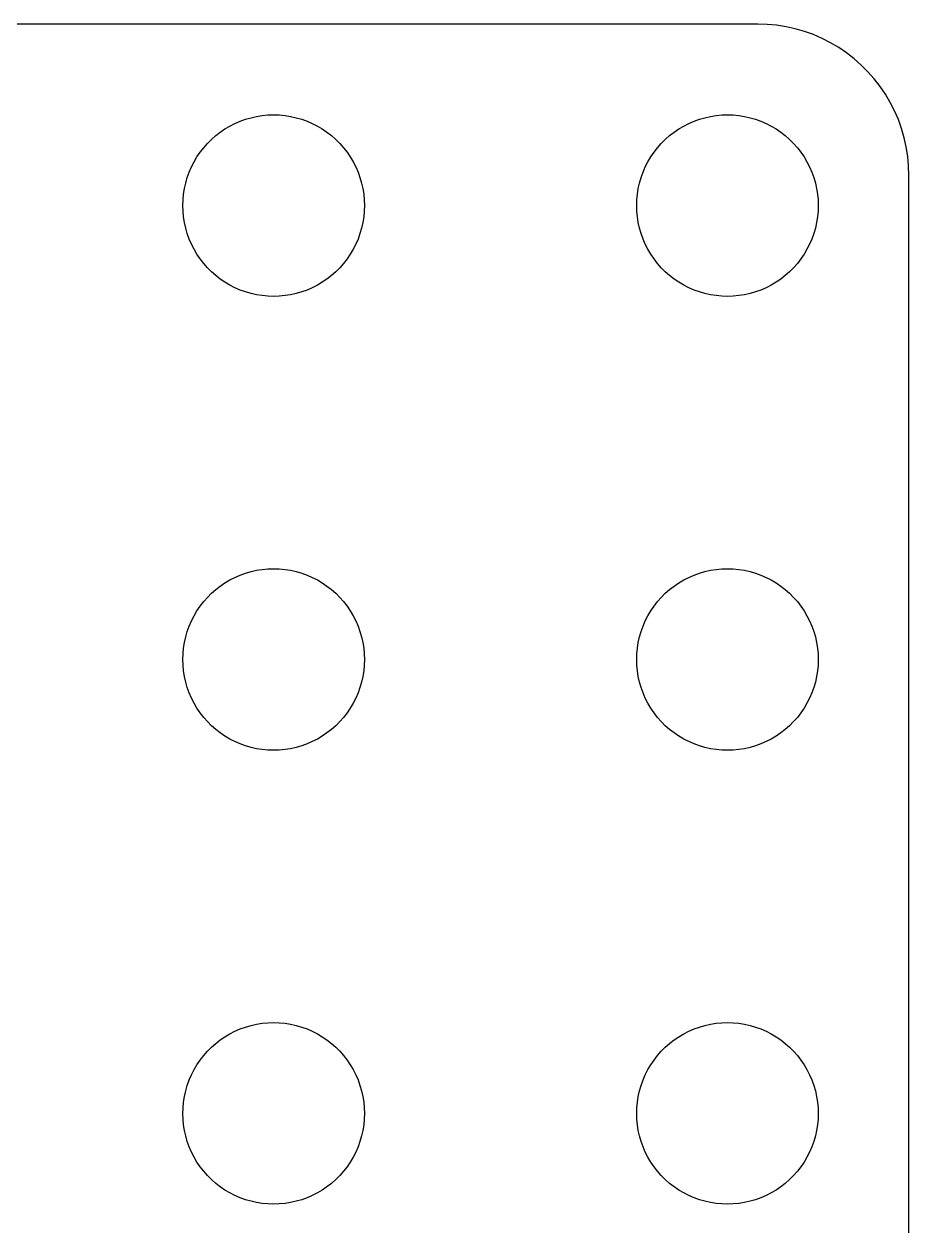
# Model space of a CAD drawing. Header units: metres. Extents: x -58 to 58, y -36 to 36.
# Drawn here: x 29.25 to 58.5, y -3.72 to 36 of the extents above; entities that cross this region are included whole.
import ezdxf

# ---------------------------------------------------------------- set-up
doc = ezdxf.new("R2010")
doc.units = ezdxf.units.M

msp = doc.modelspace()

# ---------------------------------------------------------------- linework, layer by layer
for p, q in [((53.5, 36), (-53.5, 36)), ((53.8139, 35.9901), (53.5, 36)), ((54.1267, 35.9606), (53.8139, 35.9901)), ((54.4369, 35.9114), (54.1267, 35.9606)), ((54.7435, 35.8429), (54.4369, 35.9114)), ((55.0451, 35.7553), (54.7435, 35.8429)), ((55.3406, 35.6489), (55.0451, 35.7553)), ((55.6289, 35.5241), (55.3406, 35.6489)), ((55.9088, 35.3815), (55.6289, 35.5241)), ((56.1791, 35.2216), (55.9088, 35.3815)), ((56.4389, 35.0451), (56.1791, 35.2216)), ((56.6871, 34.8526), (56.4389, 35.0451)), ((56.9227, 34.6448), (56.6871, 34.8526)), ((57.1448, 34.4227), (56.9227, 34.6448)), ((57.3526, 34.1871), (57.1448, 34.4227)), ((57.5451, 33.9389), (57.3526, 34.1871)), ((57.7216, 33.6791), (57.5451, 33.9389)), ((57.8815, 33.4088), (57.7216, 33.6791)), ((58.0241, 33.1289), (57.8815, 33.4088)), ((36.9379, 32.9469), (37.124, 32.9763)), ((37.124, 32.9763), (37.3116, 32.9941)), ((37.3116, 32.9941), (37.5, 33)), ((37.5, 33), (37.6884, 32.9941)), ((37.6884, 32.9941), (37.876, 32.9763)), ((37.876, 32.9763), (38.0621, 32.9469)), ((51.9379, 32.9469), (52.124, 32.9763)), ((52.124, 32.9763), (52.3116, 32.9941)), ((52.3116, 32.9941), (52.5, 33)), ((52.5, 33), (52.6884, 32.9941)), ((52.6884, 32.9941), (52.876, 32.9763)), ((52.876, 32.9763), (53.0621, 32.9469)), ((58.1489, 32.8406), (58.0241, 33.1289)), ((35.8925, 32.533), (36.0547, 32.6289)), ((36.0547, 32.6289), (36.2227, 32.7145)), ((36.2227, 32.7145), (36.3956, 32.7893)), ((36.3956, 32.7893), (36.5729, 32.8532)), ((36.5729, 32.8532), (36.7539, 32.9057)), ((36.7539, 32.9057), (36.9379, 32.9469)), ((38.0621, 32.9469), (38.2461, 32.9057)), ((38.2461, 32.9057), (38.427, 32.8532)), ((38.427, 32.8532), (38.6044, 32.7893)), ((38.6044, 32.7893), (38.7773, 32.7145)), ((38.7773, 32.7145), (38.9453, 32.6289)), ((38.9453, 32.6289), (39.1075, 32.533)), ((50.8925, 32.533), (51.0547, 32.6289)), ((51.0547, 32.6289), (51.2227, 32.7145)), ((51.2227, 32.7145), (51.3956, 32.7893)), ((51.3956, 32.7893), (51.5729, 32.8532)), ((51.5729, 32.8532), (51.7539, 32.9057)), ((51.7539, 32.9057), (51.9379, 32.9469)), ((53.0621, 32.9469), (53.2461, 32.9057)), ((53.2461, 32.9057), (53.427, 32.8532)), ((53.427, 32.8532), (53.6044, 32.7893)), ((53.6044, 32.7893), (53.7773, 32.7145)), ((53.7773, 32.7145), (53.9453, 32.6289)), ((53.9453, 32.6289), (54.1075, 32.533)), ((58.2553, 32.5451), (58.1489, 32.8406)), ((35.3131, 32.0536), (35.4464, 32.1869)), ((35.4464, 32.1869), (35.5877, 32.3115)), ((35.5877, 32.3115), (35.7366, 32.427)), ((35.7366, 32.427), (35.8925, 32.533)), ((39.1075, 32.533), (39.2634, 32.427)), ((39.2634, 32.427), (39.4123, 32.3115)), ((39.4123, 32.3115), (39.5536, 32.1869)), ((39.5536, 32.1869), (39.6869, 32.0536)), ((50.3131, 32.0536), (50.4464, 32.1869)), ((50.4464, 32.1869), (50.5877, 32.3115)), ((50.5877, 32.3115), (50.7366, 32.427)), ((50.7366, 32.427), (50.8925, 32.533)), ((54.1075, 32.533), (54.2634, 32.427)), ((54.2634, 32.427), (54.4123, 32.3115)), ((54.4123, 32.3115), (54.5536, 32.1869)), ((54.5536, 32.1869), (54.6869, 32.0536)), ((58.3429, 32.2435), (58.2553, 32.5451)), ((58.4114, 31.9369), (58.3429, 32.2435)), ((35.0729, 31.7634), (35.1885, 31.9123)), ((35.1885, 31.9123), (35.3131, 32.0536)), ((39.6869, 32.0536), (39.8115, 31.9123)), ((39.8115, 31.9123), (39.927, 31.7634)), ((50.0729, 31.7634), (50.1885, 31.9123)), ((50.1885, 31.9123), (50.3131, 32.0536)), ((54.6869, 32.0536), (54.8115, 31.9123)), ((54.8115, 31.9123), (54.927, 31.7634)), ((58.4606, 31.6267), (58.4114, 31.9369)), ((34.7855, 31.2773), (34.8711, 31.4453)), ((34.8711, 31.4453), (34.967, 31.6075)), ((34.967, 31.6075), (35.0729, 31.7634)), ((39.927, 31.7634), (40.033, 31.6075)), ((40.033, 31.6075), (40.1289, 31.4453)), ((40.1289, 31.4453), (40.2145, 31.2773)), ((49.7855, 31.2773), (49.8711, 31.4453)), ((49.8711, 31.4453), (49.967, 31.6075)), ((49.967, 31.6075), (50.0729, 31.7634)), ((54.927, 31.7634), (55.033, 31.6075)), ((55.033, 31.6075), (55.1289, 31.4453)), ((55.1289, 31.4453), (55.2145, 31.2773)), ((58.4901, 31.3139), (58.4606, 31.6267)), ((34.6468, 30.927), (34.7107, 31.1044)), ((34.7107, 31.1044), (34.7855, 31.2773)), ((40.2145, 31.2773), (40.2893, 31.1044)), ((40.2893, 31.1044), (40.3532, 30.927)), ((49.6468, 30.927), (49.7107, 31.1044)), ((49.7107, 31.1044), (49.7855, 31.2773)), ((55.2145, 31.2773), (55.2893, 31.1044)), ((55.2893, 31.1044), (55.3532, 30.927)), ((58.5, 31), (58.4901, 31.3139)), ((58.5, -31), (58.5, 31)), ((34.5531, 30.5621), (34.5942, 30.7461)), ((34.5942, 30.7461), (34.6468, 30.927)), ((40.3532, 30.927), (40.4057, 30.7461)), ((40.4057, 30.7461), (40.4469, 30.5621)), ((49.5531, 30.5621), (49.5942, 30.7461)), ((49.5942, 30.7461), (49.6468, 30.927)), ((55.3532, 30.927), (55.4057, 30.7461)), ((55.4057, 30.7461), (55.4469, 30.5621)), ((34.5, 30), (34.5059, 30.1884)), ((34.5059, 30.1884), (34.5237, 30.376)), ((34.5237, 30.376), (34.5531, 30.5621)), ((40.4469, 30.5621), (40.4763, 30.376)), ((40.4763, 30.376), (40.4941, 30.1884)), ((40.4941, 30.1884), (40.5, 30)), ((49.5, 30), (49.5059, 30.1884)), ((49.5059, 30.1884), (49.5237, 30.376)), ((49.5237, 30.376), (49.5531, 30.5621)), ((55.4469, 30.5621), (55.4763, 30.376)), ((55.4763, 30.376), (55.4941, 30.1884)), ((55.4941, 30.1884), (55.5, 30)), ((34.5059, 29.8116), (34.5, 30)), ((34.5237, 29.624), (34.5059, 29.8116)), ((40.4941, 29.8116), (40.4763, 29.624)), ((40.5, 30), (40.4941, 29.8116)), ((49.5059, 29.8116), (49.5, 30)), ((49.5237, 29.624), (49.5059, 29.8116)), ((55.4941, 29.8116), (55.4763, 29.624)), ((55.5, 30), (55.4941, 29.8116)), ((34.5531, 29.4379), (34.5237, 29.624)), ((34.5942, 29.2539), (34.5531, 29.4379)), ((40.4469, 29.4379), (40.4057, 29.2539)), ((40.4763, 29.624), (40.4469, 29.4379)), ((49.5531, 29.4379), (49.5237, 29.624)), ((49.5942, 29.2539), (49.5531, 29.4379)), ((55.4469, 29.4379), (55.4057, 29.2539)), ((55.4763, 29.624), (55.4469, 29.4379)), ((34.6468, 29.0729), (34.5942, 29.2539)), ((34.7107, 28.8956), (34.6468, 29.0729)), ((40.3532, 29.0729), (40.2893, 28.8956)), ((40.4057, 29.2539), (40.3532, 29.0729)), ((49.6468, 29.0729), (49.5942, 29.2539)), ((49.7107, 28.8956), (49.6468, 29.0729)), ((55.3532, 29.0729), (55.2893, 28.8956)), ((55.4057, 29.2539), (55.3532, 29.0729)), ((34.7855, 28.7227), (34.7107, 28.8956)), ((34.8711, 28.5547), (34.7855, 28.7227)), ((40.2145, 28.7227), (40.1289, 28.5547)), ((40.2893, 28.8956), (40.2145, 28.7227)), ((49.7855, 28.7227), (49.7107, 28.8956)), ((49.8711, 28.5547), (49.7855, 28.7227)), ((55.2145, 28.7227), (55.1289, 28.5547)), ((55.2893, 28.8956), (55.2145, 28.7227)), ((34.967, 28.3925), (34.8711, 28.5547)), ((35.0729, 28.2366), (34.967, 28.3925)), ((35.1885, 28.0877), (35.0729, 28.2366)), ((39.927, 28.2366), (39.8115, 28.0877)), ((40.033, 28.3925), (39.927, 28.2366)), ((40.1289, 28.5547), (40.033, 28.3925)), ((49.967, 28.3925), (49.8711, 28.5547)), ((50.0729, 28.2366), (49.967, 28.3925)), ((50.1885, 28.0877), (50.0729, 28.2366)), ((54.927, 28.2366), (54.8115, 28.0877)), ((55.033, 28.3925), (54.927, 28.2366)), ((55.1289, 28.5547), (55.033, 28.3925)), ((35.3131, 27.9464), (35.1885, 28.0877)), ((35.4464, 27.8131), (35.3131, 27.9464)), ((35.5877, 27.6884), (35.4464, 27.8131)), ((39.5536, 27.8131), (39.4123, 27.6884)), ((39.6869, 27.9464), (39.5536, 27.8131)), ((39.8115, 28.0877), (39.6869, 27.9464)), ((50.3131, 27.9464), (50.1885, 28.0877)), ((50.4464, 27.8131), (50.3131, 27.9464)), ((50.5877, 27.6884), (50.4464, 27.8131)), ((54.5536, 27.8131), (54.4123, 27.6884)), ((54.6869, 27.9464), (54.5536, 27.8131)), ((54.8115, 28.0877), (54.6869, 27.9464)), ((35.7366, 27.5729), (35.5877, 27.6884)), ((35.8925, 27.467), (35.7366, 27.5729)), ((36.0547, 27.3711), (35.8925, 27.467)), ((39.1075, 27.467), (38.9453, 27.3711)), ((39.2634, 27.5729), (39.1075, 27.467)), ((39.4123, 27.6884), (39.2634, 27.5729)), ((50.7366, 27.5729), (50.5877, 27.6884)), ((50.8925, 27.467), (50.7366, 27.5729)), ((51.0547, 27.3711), (50.8925, 27.467)), ((54.1075, 27.467), (53.9453, 27.3711)), ((54.2634, 27.5729), (54.1075, 27.467)), ((54.4123, 27.6884), (54.2634, 27.5729)), ((36.2227, 27.2855), (36.0547, 27.3711)), ((36.3956, 27.2107), (36.2227, 27.2855)), ((36.5729, 27.1468), (36.3956, 27.2107)), ((36.7539, 27.0942), (36.5729, 27.1468)), ((36.9379, 27.0531), (36.7539, 27.0942)), ((37.124, 27.0237), (36.9379, 27.0531)), ((37.3116, 27.0059), (37.124, 27.0237)), ((37.876, 27.0237), (37.6884, 27.0059)), ((38.0621, 27.0531), (37.876, 27.0237)), ((38.2461, 27.0942), (38.0621, 27.0531)), ((38.427, 27.1468), (38.2461, 27.0942)), ((38.6044, 27.2107), (38.427, 27.1468)), ((38.7773, 27.2855), (38.6044, 27.2107)), ((38.9453, 27.3711), (38.7773, 27.2855)), ((51.2227, 27.2855), (51.0547, 27.3711)), ((51.3956, 27.2107), (51.2227, 27.2855)), ((51.5729, 27.1468), (51.3956, 27.2107)), ((51.7539, 27.0942), (51.5729, 27.1468)), ((51.9379, 27.0531), (51.7539, 27.0942)), ((52.124, 27.0237), (51.9379, 27.0531)), ((52.3116, 27.0059), (52.124, 27.0237)), ((52.876, 27.0237), (52.6884, 27.0059)), ((53.0621, 27.0531), (52.876, 27.0237)), ((53.2461, 27.0942), (53.0621, 27.0531)), ((53.427, 27.1468), (53.2461, 27.0942)), ((53.6044, 27.2107), (53.427, 27.1468)), ((53.7773, 27.2855), (53.6044, 27.2107)), ((53.9453, 27.3711), (53.7773, 27.2855)), ((37.5, 27), (37.3116, 27.0059)), ((37.6884, 27.0059), (37.5, 27)), ((52.5, 27), (52.3116, 27.0059)), ((52.6884, 27.0059), (52.5, 27)), ((36.5729, 17.8532), (36.7539, 17.9057)), ((36.7539, 17.9057), (36.9379, 17.9469)), ((36.9379, 17.9469), (37.124, 17.9763)), ((37.124, 17.9763), (37.3116, 17.9941)), ((37.3116, 17.9941), (37.5, 18)), ((37.5, 18), (37.6884, 17.9941)), ((37.6884, 17.9941), (37.876, 17.9763)), ((37.876, 17.9763), (38.0621, 17.9469)), ((38.0621, 17.9469), (38.2461, 17.9057)), ((38.2461, 17.9057), (38.427, 17.8532)), ((51.5729, 17.8532), (51.7539, 17.9057)), ((51.7539, 17.9057), (51.9379, 17.9469)), ((51.9379, 17.9469), (52.124, 17.9763)), ((52.124, 17.9763), (52.3116, 17.9941)), ((52.3116, 17.9941), (52.5, 18)), ((52.5, 18), (52.6884, 17.9941)), ((52.6884, 17.9941), (52.876, 17.9763)), ((52.876, 17.9763), (53.0621, 17.9469)), ((53.0621, 17.9469), (53.2461, 17.9057)), ((53.2461, 17.9057), (53.427, 17.8532)), ((35.7366, 17.427), (35.8925, 17.533)), ((35.8925, 17.533), (36.0547, 17.6289)), ((36.0547, 17.6289), (36.2227, 17.7145)), ((36.2227, 17.7145), (36.3956, 17.7893)), ((36.3956, 17.7893), (36.5729, 17.8532)), ((38.427, 17.8532), (38.6044, 17.7893)), ((38.6044, 17.7893), (38.7773, 17.7145)), ((38.7773, 17.7145), (38.9453, 17.6289)), ((38.9453, 17.6289), (39.1075, 17.533)), ((39.1075, 17.533), (39.2634, 17.427)), ((50.7366, 17.427), (50.8925, 17.533)), ((50.8925, 17.533), (51.0547, 17.6289)), ((51.0547, 17.6289), (51.2227, 17.7145)), ((51.2227, 17.7145), (51.3956, 17.7893)), ((51.3956, 17.7893), (51.5729, 17.8532)), ((53.427, 17.8532), (53.6044, 17.7893)), ((53.6044, 17.7893), (53.7773, 17.7145)), ((53.7773, 17.7145), (53.9453, 17.6289)), ((53.9453, 17.6289), (54.1075, 17.533)), ((54.1075, 17.533), (54.2634, 17.427)), ((35.3131, 17.0536), (35.4464, 17.1869)), ((35.4464, 17.1869), (35.5877, 17.3115)), ((35.5877, 17.3115), (35.7366, 17.427)), ((39.2634, 17.427), (39.4123, 17.3115)), ((39.4123, 17.3115), (39.5536, 17.1869)), ((39.5536, 17.1869), (39.6869, 17.0536)), ((50.3131, 17.0536), (50.4464, 17.1869)), ((50.4464, 17.1869), (50.5877, 17.3115)), ((50.5877, 17.3115), (50.7366, 17.427)), ((54.2634, 17.427), (54.4123, 17.3115)), ((54.4123, 17.3115), (54.5536, 17.1869)), ((54.5536, 17.1869), (54.6869, 17.0536)), ((34.967, 16.6075), (35.0729, 16.7634)), ((35.0729, 16.7634), (35.1885, 16.9123)), ((35.1885, 16.9123), (35.3131, 17.0536)), ((39.6869, 17.0536), (39.8115, 16.9123)), ((39.8115, 16.9123), (39.927, 16.7634)), ((39.927, 16.7634), (40.033, 16.6075)), ((49.967, 16.6075), (50.0729, 16.7634)), ((50.0729, 16.7634), (50.1885, 16.9123)), ((50.1885, 16.9123), (50.3131, 17.0536)), ((54.6869, 17.0536), (54.8115, 16.9123)), ((54.8115, 16.9123), (54.927, 16.7634)), ((54.927, 16.7634), (55.033, 16.6075)), ((34.7855, 16.2773), (34.8711, 16.4453)), ((34.8711, 16.4453), (34.967, 16.6075)), ((40.033, 16.6075), (40.1289, 16.4453)), ((40.1289, 16.4453), (40.2145, 16.2773)), ((49.7855, 16.2773), (49.8711, 16.4453)), ((49.8711, 16.4453), (49.967, 16.6075)), ((55.033, 16.6075), (55.1289, 16.4453)), ((55.1289, 16.4453), (55.2145, 16.2773)), ((34.5942, 15.7461), (34.6468, 15.927)), ((34.6468, 15.927), (34.7107, 16.1044)), ((34.7107, 16.1044), (34.7855, 16.2773)), ((40.2145, 16.2773), (40.2893, 16.1044)), ((40.2893, 16.1044), (40.3532, 15.927)), ((40.3532, 15.927), (40.4057, 15.7461)), ((49.5942, 15.7461), (49.6468, 15.927)), ((49.6468, 15.927), (49.7107, 16.1044)), ((49.7107, 16.1044), (49.7855, 16.2773)), ((55.2145, 16.2773), (55.2893, 16.1044)), ((55.2893, 16.1044), (55.3532, 15.927)), ((55.3532, 15.927), (55.4057, 15.7461)), ((34.5237, 15.376), (34.5531, 15.5621)), ((34.5531, 15.5621), (34.5942, 15.7461)), ((40.4057, 15.7461), (40.4469, 15.5621)), ((40.4469, 15.5621), (40.4763, 15.376)), ((49.5237, 15.376), (49.5531, 15.5621)), ((49.5531, 15.5621), (49.5942, 15.7461)), ((55.4057, 15.7461), (55.4469, 15.5621)), ((55.4469, 15.5621), (55.4763, 15.376)), ((34.5, 15), (34.5059, 15.1884)), ((34.5059, 15.1884), (34.5237, 15.376)), ((40.4763, 15.376), (40.4941, 15.1884)), ((40.4941, 15.1884), (40.5, 15)), ((49.5, 15), (49.5059, 15.1884)), ((49.5059, 15.1884), (49.5237, 15.376)), ((55.4763, 15.376), (55.4941, 15.1884)), ((55.4941, 15.1884), (55.5, 15)), ((34.5059, 14.8116), (34.5, 15)), ((34.5237, 14.624), (34.5059, 14.8116)), ((40.4941, 14.8116), (40.4763, 14.624)), ((40.5, 15), (40.4941, 14.8116)), ((49.5059, 14.8116), (49.5, 15)), ((49.5237, 14.624), (49.5059, 14.8116)), ((55.4941, 14.8116), (55.4763, 14.624)), ((55.5, 15), (55.4941, 14.8116)), ((34.5531, 14.4379), (34.5237, 14.624)), ((34.5942, 14.2539), (34.5531, 14.4379)), ((40.4469, 14.4379), (40.4057, 14.2539)), ((40.4763, 14.624), (40.4469, 14.4379)), ((49.5531, 14.4379), (49.5237, 14.624)), ((49.5942, 14.2539), (49.5531, 14.4379)), ((55.4469, 14.4379), (55.4057, 14.2539)), ((55.4763, 14.624), (55.4469, 14.4379)), ((34.6468, 14.0729), (34.5942, 14.2539)), ((34.7107, 13.8956), (34.6468, 14.0729)), ((40.3532, 14.0729), (40.2893, 13.8956)), ((40.4057, 14.2539), (40.3532, 14.0729)), ((49.6468, 14.0729), (49.5942, 14.2539)), ((49.7107, 13.8956), (49.6468, 14.0729)), ((55.3532, 14.0729), (55.2893, 13.8956)), ((55.4057, 14.2539), (55.3532, 14.0729)), ((34.7855, 13.7227), (34.7107, 13.8956)), ((34.8711, 13.5547), (34.7855, 13.7227)), ((34.967, 13.3925), (34.8711, 13.5547)), ((40.1289, 13.5547), (40.033, 13.3925)), ((40.2145, 13.7227), (40.1289, 13.5547)), ((40.2893, 13.8956), (40.2145, 13.7227)), ((49.7855, 13.7227), (49.7107, 13.8956)), ((49.8711, 13.5547), (49.7855, 13.7227)), ((49.967, 13.3925), (49.8711, 13.5547)), ((55.1289, 13.5547), (55.033, 13.3925)), ((55.2145, 13.7227), (55.1289, 13.5547)), ((55.2893, 13.8956), (55.2145, 13.7227)), ((35.0729, 13.2366), (34.967, 13.3925)), ((35.1885, 13.0877), (35.0729, 13.2366)), ((39.927, 13.2366), (39.8115, 13.0877)), ((40.033, 13.3925), (39.927, 13.2366)), ((50.0729, 13.2366), (49.967, 13.3925)), ((50.1885, 13.0877), (50.0729, 13.2366)), ((54.927, 13.2366), (54.8115, 13.0877)), ((55.033, 13.3925), (54.927, 13.2366)), ((35.3131, 12.9464), (35.1885, 13.0877)), ((35.4464, 12.8131), (35.3131, 12.9464)), ((35.5877, 12.6884), (35.4464, 12.8131)), ((39.5536, 12.8131), (39.4123, 12.6884)), ((39.6869, 12.9464), (39.5536, 12.8131)), ((39.8115, 13.0877), (39.6869, 12.9464)), ((50.3131, 12.9464), (50.1885, 13.0877)), ((50.4464, 12.8131), (50.3131, 12.9464)), ((50.5877, 12.6884), (50.4464, 12.8131)), ((54.5536, 12.8131), (54.4123, 12.6884)), ((54.6869, 12.9464), (54.5536, 12.8131)), ((54.8115, 13.0877), (54.6869, 12.9464)), ((35.7366, 12.5729), (35.5877, 12.6884)), ((35.8925, 12.467), (35.7366, 12.5729)), ((36.0547, 12.3711), (35.8925, 12.467)), ((36.2227, 12.2855), (36.0547, 12.3711)), ((38.9453, 12.3711), (38.7773, 12.2855)), ((39.1075, 12.467), (38.9453, 12.3711)), ((39.2634, 12.5729), (39.1075, 12.467)), ((39.4123, 12.6884), (39.2634, 12.5729)), ((50.7366, 12.5729), (50.5877, 12.6884)), ((50.8925, 12.467), (50.7366, 12.5729)), ((51.0547, 12.3711), (50.8925, 12.467)), ((51.2227, 12.2855), (51.0547, 12.3711)), ((53.9453, 12.3711), (53.7773, 12.2855)), ((54.1075, 12.467), (53.9453, 12.3711)), ((54.2634, 12.5729), (54.1075, 12.467)), ((54.4123, 12.6884), (54.2634, 12.5729)), ((36.3956, 12.2107), (36.2227, 12.2855)), ((36.5729, 12.1468), (36.3956, 12.2107)), ((36.7539, 12.0942), (36.5729, 12.1468)), ((36.9379, 12.0531), (36.7539, 12.0942)), ((37.124, 12.0237), (36.9379, 12.0531)), ((37.3116, 12.0059), (37.124, 12.0237)), ((37.5, 12), (37.3116, 12.0059)), ((37.6884, 12.0059), (37.5, 12)), ((37.876, 12.0237), (37.6884, 12.0059)), ((38.0621, 12.0531), (37.876, 12.0237)), ((38.2461, 12.0942), (38.0621, 12.0531)), ((38.427, 12.1468), (38.2461, 12.0942)), ((38.6044, 12.2107), (38.427, 12.1468)), ((38.7773, 12.2855), (38.6044, 12.2107)), ((51.3956, 12.2107), (51.2227, 12.2855)), ((51.5729, 12.1468), (51.3956, 12.2107)), ((51.7539, 12.0942), (51.5729, 12.1468)), ((51.9379, 12.0531), (51.7539, 12.0942)), ((52.124, 12.0237), (51.9379, 12.0531)), ((52.3116, 12.0059), (52.124, 12.0237)), ((52.5, 12), (52.3116, 12.0059)), ((52.6884, 12.0059), (52.5, 12)), ((52.876, 12.0237), (52.6884, 12.0059)), ((53.0621, 12.0531), (52.876, 12.0237)), ((53.2461, 12.0942), (53.0621, 12.0531)), ((53.427, 12.1468), (53.2461, 12.0942)), ((53.6044, 12.2107), (53.427, 12.1468)), ((53.7773, 12.2855), (53.6044, 12.2107)), ((36.2227, 2.71448), (36.3956, 2.78932)), ((36.3956, 2.78932), (36.5729, 2.85316)), ((36.5729, 2.85316), (36.7539, 2.90575)), ((36.7539, 2.90575), (36.9379, 2.94685)), ((36.9379, 2.94685), (37.124, 2.97633)), ((37.124, 2.97633), (37.3116, 2.99408)), ((37.3116, 2.99408), (37.5, 3)), ((37.5, 3), (37.6884, 2.99408)), ((37.6884, 2.99408), (37.876, 2.97633)), ((37.876, 2.97633), (38.0621, 2.94685)), ((38.0621, 2.94685), (38.2461, 2.90575)), ((38.2461, 2.90575), (38.427, 2.85316)), ((38.427, 2.85316), (38.6044, 2.78932)), ((38.6044, 2.78932), (38.7773, 2.71448)), ((51.2227, 2.71448), (51.3956, 2.78932)), ((51.3956, 2.78932), (51.5729, 2.85316)), ((51.5729, 2.85316), (51.7539, 2.90575)), ((51.7539, 2.90575), (51.9379, 2.94685)), ((51.9379, 2.94685), (52.124, 2.97633)), ((52.124, 2.97633), (52.3116, 2.99408)), ((52.3116, 2.99408), (52.5, 3)), ((52.5, 3), (52.6884, 2.99408)), ((52.6884, 2.99408), (52.876, 2.97633)), ((52.876, 2.97633), (53.0621, 2.94685)), ((53.0621, 2.94685), (53.2461, 2.90575)), ((53.2461, 2.90575), (53.427, 2.85316)), ((53.427, 2.85316), (53.6044, 2.78932)), ((53.6044, 2.78932), (53.7773, 2.71448)), ((35.5877, 2.31154), (35.7366, 2.42705)), ((35.7366, 2.42705), (35.8925, 2.53297)), ((35.8925, 2.53297), (36.0547, 2.62891)), ((36.0547, 2.62891), (36.2227, 2.71448)), ((38.7773, 2.71448), (38.9453, 2.62891)), ((38.9453, 2.62891), (39.1075, 2.53297)), ((39.1075, 2.53297), (39.2634, 2.42705)), ((39.2634, 2.42705), (39.4123, 2.31154)), ((50.5877, 2.31154), (50.7366, 2.42705)), ((50.7366, 2.42705), (50.8925, 2.53297)), ((50.8925, 2.53297), (51.0547, 2.62891)), ((51.0547, 2.62891), (51.2227, 2.71448)), ((53.7773, 2.71448), (53.9453, 2.62891)), ((53.9453, 2.62891), (54.1075, 2.53297)), ((54.1075, 2.53297), (54.2634, 2.42705)), ((54.2634, 2.42705), (54.4123, 2.31154)), ((35.1885, 1.91226), (35.3131, 2.05363)), ((35.3131, 2.05363), (35.4464, 2.1869)), ((35.4464, 2.1869), (35.5877, 2.31154)), ((39.4123, 2.31154), (39.5536, 2.1869)), ((39.5536, 2.1869), (39.6869, 2.05363)), ((39.6869, 2.05363), (39.8115, 1.91226)), ((50.1885, 1.91226), (50.3131, 2.05363)), ((50.3131, 2.05363), (50.4464, 2.1869)), ((50.4464, 2.1869), (50.5877, 2.31154)), ((54.4123, 2.31154), (54.5536, 2.1869)), ((54.5536, 2.1869), (54.6869, 2.05363)), ((54.6869, 2.05363), (54.8115, 1.91226)), ((34.8711, 1.44525), (34.967, 1.60747)), ((34.967, 1.60747), (35.0729, 1.76335)), ((35.0729, 1.76335), (35.1885, 1.91226)), ((39.8115, 1.91226), (39.927, 1.76335)), ((39.927, 1.76335), (40.033, 1.60747)), ((40.033, 1.60747), (40.1289, 1.44525)), ((49.8711, 1.44525), (49.967, 1.60747)), ((49.967, 1.60747), (50.0729, 1.76335)), ((50.0729, 1.76335), (50.1885, 1.91226)), ((54.8115, 1.91226), (54.927, 1.76335)), ((54.927, 1.76335), (55.033, 1.60747)), ((55.033, 1.60747), (55.1289, 1.44525)), ((34.7107, 1.10437), (34.7855, 1.27733)), ((34.7855, 1.27733), (34.8711, 1.44525)), ((40.1289, 1.44525), (40.2145, 1.27733)), ((40.2145, 1.27733), (40.2893, 1.10437)), ((49.7107, 1.10437), (49.7855, 1.27733)), ((49.7855, 1.27733), (49.8711, 1.44525)), ((55.1289, 1.44525), (55.2145, 1.27733)), ((55.2145, 1.27733), (55.2893, 1.10437)), ((34.5942, 0.74606), (34.6468, 0.92705)), ((34.6468, 0.92705), (34.7107, 1.10437)), ((40.2893, 1.10437), (40.3532, 0.92705)), ((40.3532, 0.92705), (40.4057, 0.74606)), ((49.5942, 0.74606), (49.6468, 0.92705)), ((49.6468, 0.92705), (49.7107, 1.10437)), ((55.2893, 1.10437), (55.3532, 0.92705)), ((55.3532, 0.92705), (55.4057, 0.74606)), ((34.5237, 0.37599), (34.5531, 0.56213)), ((34.5531, 0.56213), (34.5942, 0.74606)), ((40.4057, 0.74606), (40.4469, 0.56213)), ((40.4469, 0.56213), (40.4763, 0.37599)), ((49.5237, 0.37599), (49.5531, 0.56213)), ((49.5531, 0.56213), (49.5942, 0.74606)), ((55.4057, 0.74606), (55.4469, 0.56213)), ((55.4469, 0.56213), (55.4763, 0.37599)), ((34.5, 0), (34.5059, 0.18837)), ((34.5059, -0.18837), (34.5, 0)), ((34.5059, 0.18837), (34.5237, 0.37599)), ((40.4763, 0.37599), (40.4941, 0.18837)), ((40.4941, 0.18837), (40.5, 0)), ((40.5, 0), (40.4941, -0.18837)), ((49.5, 0), (49.5059, 0.18837)), ((49.5059, -0.18837), (49.5, 0)), ((49.5059, 0.18837), (49.5237, 0.37599)), ((55.4763, 0.37599), (55.4941, 0.18837)), ((55.4941, 0.18837), (55.5, 0)), ((55.5, 0), (55.4941, -0.18837)), ((34.5237, -0.37599), (34.5059, -0.18837)), ((34.5531, -0.56213), (34.5237, -0.37599)), ((40.4763, -0.37599), (40.4469, -0.56213)), ((40.4941, -0.18837), (40.4763, -0.37599)), ((49.5237, -0.37599), (49.5059, -0.18837)), ((49.5531, -0.56213), (49.5237, -0.37599)), ((55.4763, -0.37599), (55.4469, -0.56213)), ((55.4941, -0.18837), (55.4763, -0.37599)), ((34.5942, -0.74606), (34.5531, -0.56213)), ((34.6468, -0.92705), (34.5942, -0.74606)), ((40.4057, -0.74606), (40.3532, -0.92705)), ((40.4469, -0.56213), (40.4057, -0.74606)), ((49.5942, -0.74606), (49.5531, -0.56213)), ((49.6468, -0.92705), (49.5942, -0.74606)), ((55.4057, -0.74606), (55.3532, -0.92705)), ((55.4469, -0.56213), (55.4057, -0.74606)), ((34.7107, -1.10437), (34.6468, -0.92705)), ((34.7855, -1.27733), (34.7107, -1.10437)), ((40.2893, -1.10437), (40.2145, -1.27733)), ((40.3532, -0.92705), (40.2893, -1.10437)), ((49.7107, -1.10437), (49.6468, -0.92705)), ((49.7855, -1.27733), (49.7107, -1.10437)), ((55.2893, -1.10437), (55.2145, -1.27733)), ((55.3532, -0.92705), (55.2893, -1.10437)), ((34.8711, -1.44525), (34.7855, -1.27733)), ((34.967, -1.60747), (34.8711, -1.44525)), ((40.1289, -1.44525), (40.033, -1.60747)), ((40.2145, -1.27733), (40.1289, -1.44525)), ((49.8711, -1.44525), (49.7855, -1.27733)), ((49.967, -1.60747), (49.8711, -1.44525)), ((55.1289, -1.44525), (55.033, -1.60747)), ((55.2145, -1.27733), (55.1289, -1.44525)), ((35.0729, -1.76335), (34.967, -1.60747)), ((35.1885, -1.91226), (35.0729, -1.76335)), ((35.3131, -2.05363), (35.1885, -1.91226)), ((39.8115, -1.91226), (39.6869, -2.05363)), ((39.927, -1.76335), (39.8115, -1.91226)), ((40.033, -1.60747), (39.927, -1.76335)), ((50.0729, -1.76335), (49.967, -1.60747)), ((50.1885, -1.91226), (50.0729, -1.76335)), ((50.3131, -2.05363), (50.1885, -1.91226)), ((54.8115, -1.91226), (54.6869, -2.05363)), ((54.927, -1.76335), (54.8115, -1.91226)), ((55.033, -1.60747), (54.927, -1.76335)), ((35.4464, -2.1869), (35.3131, -2.05363)), ((35.5877, -2.31154), (35.4464, -2.1869)), ((35.7366, -2.42705), (35.5877, -2.31154)), ((39.4123, -2.31154), (39.2634, -2.42705)), ((39.5536, -2.1869), (39.4123, -2.31154)), ((39.6869, -2.05363), (39.5536, -2.1869)), ((50.4464, -2.1869), (50.3131, -2.05363)), ((50.5877, -2.31154), (50.4464, -2.1869)), ((50.7366, -2.42705), (50.5877, -2.31154)), ((54.4123, -2.31154), (54.2634, -2.42705)), ((54.5536, -2.1869), (54.4123, -2.31154)), ((54.6869, -2.05363), (54.5536, -2.1869)), ((35.8925, -2.53297), (35.7366, -2.42705)), ((36.0547, -2.62891), (35.8925, -2.53297)), ((36.2227, -2.71448), (36.0547, -2.62891)), ((36.3956, -2.78932), (36.2227, -2.71448)), ((38.7773, -2.71448), (38.6044, -2.78932)), ((38.9453, -2.62891), (38.7773, -2.71448)), ((39.1075, -2.53297), (38.9453, -2.62891)), ((39.2634, -2.42705), (39.1075, -2.53297)), ((50.8925, -2.53297), (50.7366, -2.42705)), ((51.0547, -2.62891), (50.8925, -2.53297)), ((51.2227, -2.71448), (51.0547, -2.62891)), ((51.3956, -2.78932), (51.2227, -2.71448)), ((53.7773, -2.71448), (53.6044, -2.78932)), ((53.9453, -2.62891), (53.7773, -2.71448)), ((54.1075, -2.53297), (53.9453, -2.62891)), ((54.2634, -2.42705), (54.1075, -2.53297)), ((36.5729, -2.85316), (36.3956, -2.78932)), ((36.7539, -2.90575), (36.5729, -2.85316)), ((36.9379, -2.94685), (36.7539, -2.90575)), ((37.124, -2.97633), (36.9379, -2.94685)), ((37.3116, -2.99408), (37.124, -2.97633)), ((37.5, -3), (37.3116, -2.99408)), ((37.6884, -2.99408), (37.5, -3)), ((37.876, -2.97633), (37.6884, -2.99408)), ((38.0621, -2.94685), (37.876, -2.97633)), ((38.2461, -2.90575), (38.0621, -2.94685)), ((38.427, -2.85316), (38.2461, -2.90575)), ((38.6044, -2.78932), (38.427, -2.85316)), ((51.5729, -2.85316), (51.3956, -2.78932)), ((51.7539, -2.90575), (51.5729, -2.85316)), ((51.9379, -2.94685), (51.7539, -2.90575)), ((52.124, -2.97633), (51.9379, -2.94685)), ((52.3116, -2.99408), (52.124, -2.97633)), ((52.5, -3), (52.3116, -2.99408)), ((52.6884, -2.99408), (52.5, -3)), ((52.876, -2.97633), (52.6884, -2.99408)), ((53.0621, -2.94685), (52.876, -2.97633)), ((53.2461, -2.90575), (53.0621, -2.94685)), ((53.427, -2.85316), (53.2461, -2.90575)), ((53.6044, -2.78932), (53.427, -2.85316))]:
    msp.add_line(p, q)

doc.saveas('drawing.dxf')
